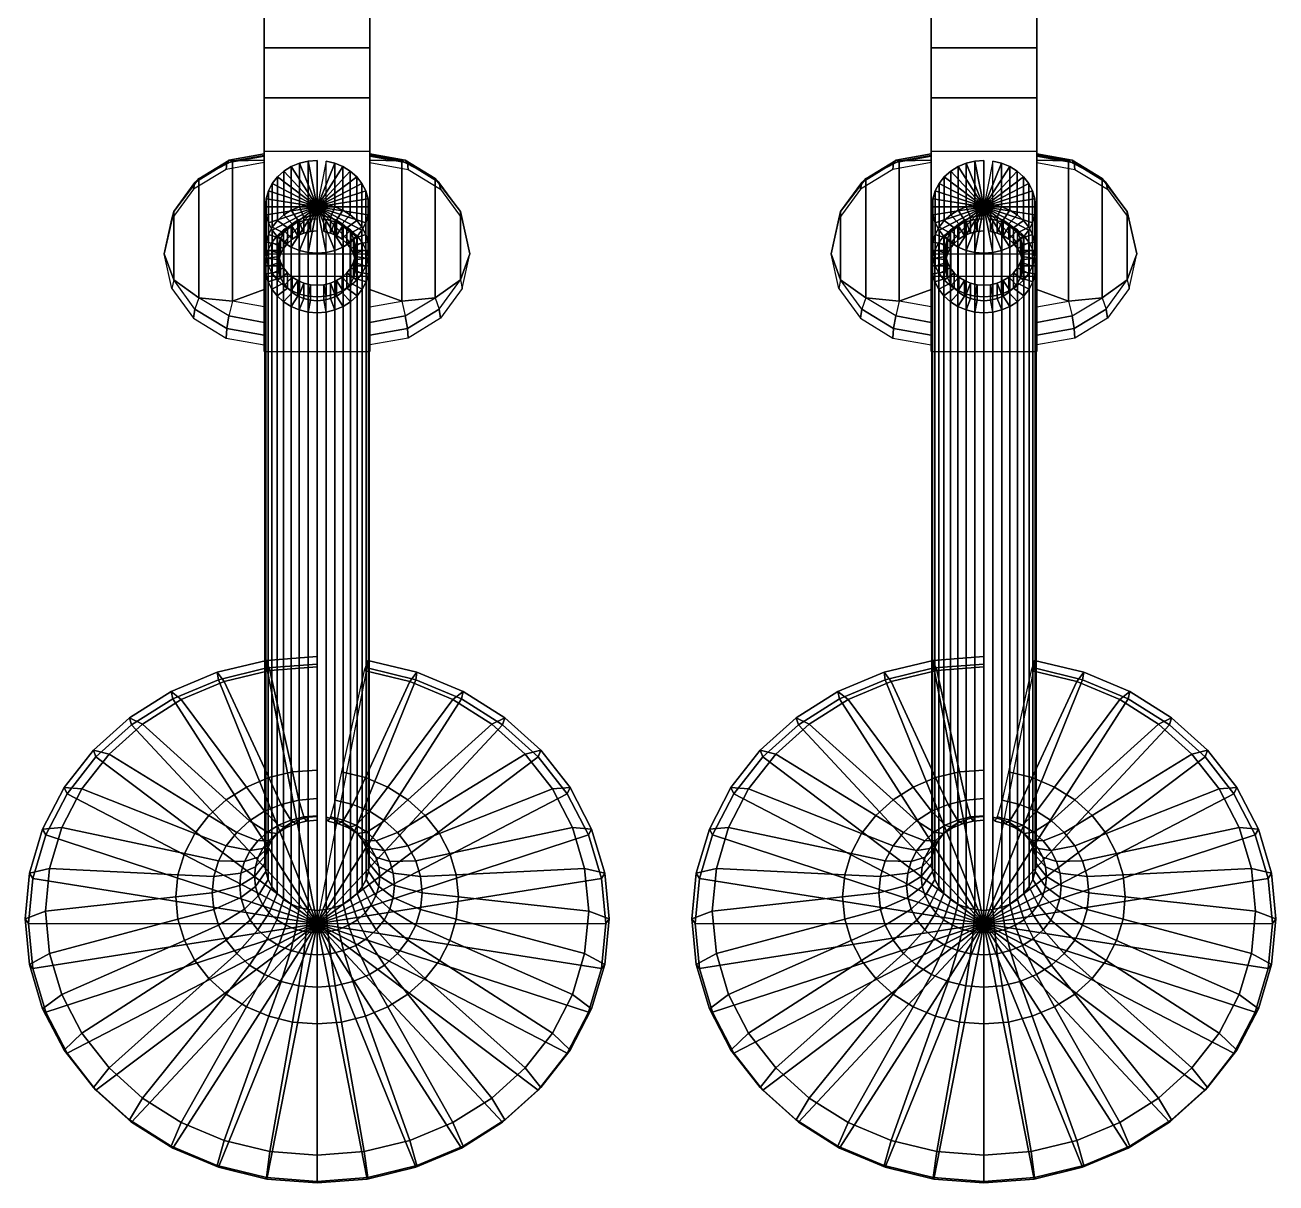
# Model space of a CAD drawing. Extents: x 12.7 to 36, y 9 to 27.5.
# Drawn here: x 15.095 to 18.847, y 20.632 to 24.105 of the extents above; entities that cross this region are included whole.
import ezdxf

# ---------------------------------------------------------------- set-up
doc = ezdxf.new("R2010")
doc.units = 0
doc.header["$MEASUREMENT"] = 0
doc.layers.get('0').update_dxf_attribs({"linetype": 'CONTINUOUS'})
doc.layers.add('ROCKFACE', color=1, linetype='CONTINUOUS')
doc.layers.add('VALVE', color=7, linetype='CONTINUOUS')

# ---------------------------------------------------------------- blocks, each defined once
blk = doc.blocks.new('1')
at = {"layer": 'ROCKFACE', "color": 1, "linetype": 'Continuous', "extrusion": (-4.056713455286733e-09, 0.7372001769240478, -0.6756744032025725)}
blk.add_line((-0.1591718437417313, 2.857088591321991, -2.284080333577568), (0.1574871267600599, 2.857088592544287, -2.284080334145176), dxfattribs=at)
at = {"layer": 'ROCKFACE', "color": 1}
for points in [[(-0.1591718436523379, 2.964084971657858, -2.003809438340201), (-0.254628737392494, 2.999375406477695, -2.037823468180143), (-0.3551562886514077, 2.989094999282123, -2.09924417466545), (-0.4310100777738555, 2.935965611156943, -2.184670121475304), (-0.4591718437417285, 2.857088589756568, -2.284080332666394), (-0.4310100771452667, 2.730405237682165, -2.276643743001808), (-0.3551562875572998, 2.631306689737187, -2.25932895176735), (-0.2546287361059711, 2.578660862452942, -2.226063251893005), (-0.1591718424680977, 2.576817696050618, -2.17708395246084)], [(0.1574871260780455, 2.964084972065288, -2.003809438160954), (0.2529440197658843, 2.999375407130767, -2.037823467892828), (0.3534715711207994, 2.989095000193883, -2.099244174264328), (0.4293253604766747, 2.9359656122639, -2.184670120988307), (0.4574871267600642, 2.857088590935994, -2.284080332147515), (0.4293253604811866, 2.730405238789121, -2.276643742514811), (0.3534715711286296, 2.631306690648948, -2.259328951366228), (0.2529440197751072, 2.578660863106013, -2.22606325160569), (0.1574871260865294, 2.57681769645805, -2.177083952281593)]]:
    blk.add_polyline3d(points, dxfattribs=at)
for points in [[(-0.2717709275678359, 3.081318745798855, -2.119634950289063), (-0.2739768742248998, 3.110083130379914, -2.170883301544861), (-0.159171844579113, 3.130927907628079, -2.161556749262632), (-0.1591718443749954, 3.101762996497142, -2.110487605093741)], [(0.1574871261382995, 3.150024132028935, -2.15500779278307), (0.1574871247817242, 2.925489867125018, -1.654111588092222), (-0.1591718444416017, 2.925489867125018, -1.65411158919757), (-0.1591718423012551, 3.150024132028935, -2.155007793888418)], [(0.1574871282051475, 2.550448248699347, -2.423776709290673), (-0.1591718424917516, 2.550448248699347, -2.423776710396021), (-0.1591718423012551, 3.150024132028935, -2.155007793888418), (0.1574871261382995, 3.150024132028935, -2.15500779278307)], [(-0.1591718446879113, 2.240092343465122, -1.949801256546285), (-0.1591718424917516, 2.550448248699347, -2.423776710396021), (-0.1591718423012551, 3.150024132028935, -2.155007793888418), (-0.1591718444416017, 2.925489867125018, -1.65411158919757)], [(0.157487127092331, 2.240092343465122, -1.949801255440936), (0.1574871282051475, 2.550448248699347, -2.423776709290673), (0.1574871261382995, 3.150024132028935, -2.15500779278307), (0.1574871247817242, 2.925489867125018, -1.654111588092222)], [(0.2700862098229848, 3.08131874649604, -2.119634949982342), (0.2722921564640544, 3.110083131082774, -2.170883301235642), (0.1574871267540559, 3.13092790803551, -2.161556749083385), (0.1574871265671831, 3.101762996904572, -2.110487604914495)], [(-0.3672278209327757, 3.023098446414473, -2.145684385893611), (-0.3713038786898224, 3.050722227899355, -2.197443075763575), (-0.2739768742248998, 3.110083130379914, -2.170883301544861), (-0.2717709275678359, 3.081318745798855, -2.119634950289063)], [(-0.3551562886514077, 2.989094999282123, -2.09924417466545), (-0.3672278209327757, 3.023098446414473, -2.145684385893611), (-0.2717709275678359, 3.081318745798855, -2.119634950289063), (-0.2652378612656321, 3.043937322115308, -2.07470614287666)], [(-0.2652378612656321, 3.043937322115308, -2.07470614287666), (-0.2717709275678359, 3.081318745798855, -2.119634950289063), (-0.1591718443749954, 3.101762996497142, -2.110487605093741), (-0.1591718441465417, 3.063195385174646, -2.066089532114211)], [(0.2635531435661207, 3.043937322795681, -2.074706142577335), (0.2700862098229848, 3.08131874649604, -2.119634949982342), (0.1574871265671831, 3.101762996904572, -2.110487604914495), (0.1574871263877142, 3.063195385582077, -2.066089531934965)], [(0.3534715711207994, 2.989095000193883, -2.099244174264328), (0.3655431033672372, 3.023098447357297, -2.145684385478823), (0.2700862098229848, 3.08131874649604, -2.119634949982342), (0.2635531435661207, 3.043937322795681, -2.074706142577335)], [(0.3655431033672372, 3.023098447357297, -2.145684385478823), (0.3696191611117925, 3.050722228852669, -2.197443075344172), (0.2722921564640544, 3.110083131082774, -2.170883301235642), (0.2700862098229848, 3.08131874649604, -2.119634949982342)], [(-0.4310100777738555, 2.935965611156943, -2.184670121475304), (-0.4363357038155584, 2.961882359481157, -2.237192587058916), (-0.3713038786898224, 3.050722227899355, -2.197443075763575), (-0.3672278209327757, 3.023098446414473, -2.145684385893611)], [(-0.254628737392494, 2.999375406477695, -2.037823468180143), (-0.2652378612656321, 3.043937322115308, -2.07470614287666), (-0.3551562886514077, 2.989094999282123, -2.09924417466545)], [(-0.254628737392494, 2.999375406477695, -2.037823468180143), (-0.2652378612656321, 3.043937322115308, -2.07470614287666), (-0.1591718441465417, 3.063195385174646, -2.066089532114211), (-0.1591718439025342, 3.016707205334761, -2.030068723369917)], [(0.2529440197658843, 2.999375407130767, -2.037823467892828), (0.2635531435661207, 3.043937322795681, -2.074706142577335), (0.1574871263877142, 3.063195385582077, -2.066089531934965), (0.1574871262225486, 3.016707205742192, -2.030068723190671)], [(0.2529440197658843, 2.999375407130767, -2.037823467892828), (0.2635531435661207, 3.043937322795681, -2.074706142577335), (0.3534715711207994, 2.989095000193883, -2.099244174264328)], [(0.4293253604766747, 2.9359656122639, -2.184670120988307), (0.4346509865111443, 2.961882360601818, -2.23719258656589), (0.3696191611117925, 3.050722228852669, -2.197443075344172), (0.3655431033672372, 3.023098447357297, -2.145684385478823)], [(-0.3551562886514077, 2.989094999282123, -2.09924417466545), (-0.3672278209327757, 3.023098446414473, -2.145684385893611), (-0.4310100777738555, 2.935965611156943, -2.184670121475304)], [(-0.1591718436523379, 2.964084971657858, -2.003809438340201), (-0.1591718439025342, 3.016707205334761, -2.030068723369917), (-0.254628737392494, 2.999375406477695, -2.037823468180143)], [(0.1574871260780455, 2.964084972065288, -2.003809438160954), (0.1574871262225486, 3.016707205742192, -2.030068723190671), (0.2529440197658843, 2.999375407130767, -2.037823467892828)], [(0.3534715711207994, 2.989095000193883, -2.099244174264328), (0.3655431033672372, 3.023098447357297, -2.145684385478823), (0.4293253604766747, 2.9359656122639, -2.184670120988307)], [(-0.3551562875572998, 2.631306689737187, -2.25932895176735), (-0.3551562886514077, 2.989094999282123, -2.09924417466545), (-0.4310100777738555, 2.935965611156943, -2.184670121475304), (-0.4310100771452667, 2.730405237682165, -2.276643743001808)], [(-0.2546287361059711, 2.578660862452942, -2.226063251893005), (-0.254628737392494, 2.999375406477695, -2.037823468180143), (-0.3551562886514077, 2.989094999282123, -2.09924417466545), (-0.3551562875572998, 2.631306689737187, -2.25932895176735)], [(-0.1591718424680977, 2.576817696050618, -2.17708395246084), (-0.1591718436523379, 2.964084971657858, -2.003809438340201), (-0.254628737392494, 2.999375406477695, -2.037823468180143), (-0.2546287361059711, 2.578660862452942, -2.226063251893005)], [(0.1574871260865294, 2.57681769645805, -2.177083952281593), (0.1574871260780455, 2.964084972065288, -2.003809438160954), (0.2529440197658843, 2.999375407130767, -2.037823467892828), (0.2529440197751072, 2.578660863106013, -2.22606325160569)], [(0.2529440197751072, 2.578660863106013, -2.22606325160569), (0.2529440197658843, 2.999375407130767, -2.037823467892828), (0.3534715711207994, 2.989095000193883, -2.099244174264328), (0.3534715711286296, 2.631306690648948, -2.259328951366228)], [(0.3534715711286296, 2.631306690648948, -2.259328951366228), (0.3534715711207994, 2.989095000193883, -2.099244174264328), (0.4293253604766747, 2.9359656122639, -2.184670120988307), (0.4293253604811866, 2.730405238789121, -2.276643742514811)], [(-0.4310100777738555, 2.935965611156943, -2.184670121475304), (-0.4363357038155584, 2.961882359481157, -2.237192587058916), (-0.4591718437417285, 2.857088589756568, -2.284080332666394)], [(-0.4310100771452667, 2.730405237682165, -2.276643743001808), (-0.4310100777738555, 2.935965611156943, -2.184670121475304), (-0.4591718437417285, 2.857088589756568, -2.284080332666394)], [(0.4293253604766747, 2.9359656122639, -2.184670120988307), (0.4346509865111443, 2.961882360601818, -2.23719258656589), (0.4574871267600642, 2.857088590935994, -2.284080332147515)], [(0.4293253604811866, 2.730405238789121, -2.276643742514811), (0.4293253604766747, 2.9359656122639, -2.184670120988307), (0.4574871267600642, 2.857088590935994, -2.284080332147515)], [(0.1574871247817242, 2.925489867125018, -1.654111588092222), (-0.1591718444416017, 2.925489867125018, -1.65411158919757), (-0.1591718446879113, 2.240092343465122, -1.949801256546285), (0.157487127092331, 2.240092343465122, -1.949801255440936)], [(-0.4591718437417285, 2.857088589756568, -2.284080332666394), (-0.436335703174656, 2.752294820208276, -2.330968078355738), (-0.4310100771452667, 2.730405237682165, -2.276643743001808)], [(0.4574871267600642, 2.857088590935994, -2.284080332147515), (0.4346509865157415, 2.752294821328936, -2.330968077862711), (0.4293253604811866, 2.730405238789121, -2.276643742514811)], [(-0.3672278197712799, 2.643272402917027, -2.315629478812161), (-0.371303877505575, 2.663454952292115, -2.370717589884218), (-0.436335703174656, 2.752294820208276, -2.330968078355738), (-0.4310100771452667, 2.730405237682165, -2.276643743001808)], [(0.3655431033755505, 2.643272403859852, -2.315629478397372), (0.3696191611202693, 2.663454953245429, -2.370717589464815), (0.4346509865157415, 2.752294821328936, -2.330968077862711), (0.4293253604811866, 2.730405238789121, -2.276643742514811)], [(-0.4310100771452667, 2.730405237682165, -2.276643743001808), (-0.3672278197712799, 2.643272402917027, -2.315629478812161), (-0.3551562875572998, 2.631306689737187, -2.25932895176735)], [(0.4293253604811866, 2.730405238789121, -2.276643742514811), (0.3655431033755505, 2.643272403859852, -2.315629478397372), (0.3534715711286296, 2.631306690648948, -2.259328951366228)], [(-0.271770926050273, 2.585052104269568, -2.341678914758914), (-0.2739768726776006, 2.604094050562921, -2.39727736445184), (-0.371303877505575, 2.663454952292115, -2.370717589884218), (-0.3672278197712799, 2.643272402917027, -2.315629478812161)], [(-0.2652378598361267, 2.57646436759817, -2.28386698387849), (-0.271770926050273, 2.585052104269568, -2.341678914758914), (-0.3672278197712799, 2.643272402917027, -2.315629478812161), (-0.3551562875572998, 2.631306689737187, -2.25932895176735)], [(-0.3551562875572998, 2.631306689737187, -2.25932895176735), (-0.2652378598361267, 2.57646436759817, -2.28386698387849), (-0.2546287361059711, 2.578660862452942, -2.226063251893005)], [(0.3534715711286296, 2.631306690648948, -2.259328951366228), (0.2635531435763525, 2.576464368278542, -2.283866983579165), (0.2529440197751072, 2.578660863106013, -2.22606325160569)], [(0.2635531435763525, 2.576464368278542, -2.283866983579165), (0.2700862098338561, 2.585052104966753, -2.341678914452193), (0.3655431033755505, 2.643272403859852, -2.315629478397372), (0.3534715711286296, 2.631306690648948, -2.259328951366228)], [(0.2700862098338561, 2.585052104966753, -2.341678914452193), (0.2722921564751246, 2.604094051265783, -2.397277364142622), (0.3696191611202693, 2.663454953245429, -2.370717589464815), (0.3655431033755505, 2.643272403859852, -2.315629478397372)], [(-0.1591718427324054, 2.564607854440542, -2.350826260357906), (-0.1591718429043354, 2.583249274201043, -2.406603917145649), (-0.2739768726776006, 2.604094050562921, -2.39727736445184), (-0.271770926050273, 2.585052104269568, -2.341678914758914)], [(0.1574871265789497, 2.564607854847974, -2.35082626017866), (0.1574871267660569, 2.583249274608475, -2.406603916966403), (0.2722921564751246, 2.604094051265783, -2.397277364142622), (0.2700862098338561, 2.585052104966753, -2.341678914452193)], [(-0.1591718425992568, 2.557206305357656, -2.292483595021187), (-0.1591718427324054, 2.564607854440542, -2.350826260357906), (-0.271770926050273, 2.585052104269568, -2.341678914758914), (-0.2652378598361267, 2.57646436759817, -2.28386698387849)], [(-0.1591718425100126, 2.561329064332796, -2.233817997045445), (-0.1591718425992568, 2.557206305357656, -2.292483595021187), (-0.2652378598361267, 2.57646436759817, -2.28386698387849), (-0.2546287361059711, 2.578660862452942, -2.226063251893005)], [(-0.2546287361059711, 2.578660862452942, -2.226063251893005), (-0.1591718425100126, 2.561329064332796, -2.233817997045445), (-0.1591718424680977, 2.576817696050618, -2.17708395246084)], [(0.1574871263987916, 2.557206305765087, -2.292483594841941), (0.1574871265789497, 2.564607854847974, -2.35082626017866), (0.2700862098338561, 2.585052104966753, -2.341678914452193), (0.2635531435763525, 2.576464368278542, -2.283866983579165)], [(0.1574871262325246, 2.561329064740228, -2.233817996866199), (0.1574871263987916, 2.557206305765087, -2.292483594841941), (0.2635531435763525, 2.576464368278542, -2.283866983579165), (0.2529440197751072, 2.578660863106013, -2.22606325160569)], [(0.2529440197751072, 2.578660863106013, -2.22606325160569), (0.1574871262325246, 2.561329064740228, -2.233817996866199), (0.1574871260865294, 2.57681769645805, -2.177083952281593)], [(0.1574871283360793, 2.389489214574105, -2.380805622691201), (0.1574871282051475, 2.550448248699347, -2.423776709290673), (-0.1591718424917516, 2.550448248699347, -2.423776710396021), (-0.1591718429226745, 2.389489214574105, -2.38080562379655)], [(-0.1591718446879113, 2.240092343465122, -1.949801256546285), (-0.1591718429226745, 2.389489214574105, -2.38080562379655), (-0.1591718424917516, 2.550448248699347, -2.423776710396021), (-0.1591718446879113, 2.240092343465122, -1.949801256546285)], [(0.157487127092331, 2.240092343465122, -1.949801255440936), (0.1574871283360793, 2.389489214574105, -2.380805622691201), (0.1574871282051475, 2.550448248699347, -2.423776709290673), (0.157487127092331, 2.240092343465122, -1.949801255440936)], [(-0.1591718452790118, 1.597649647566806, -2.10168388096201), (-0.1591718429265612, 1.866302578412856, -2.641285825289243), (-0.1591718429226745, 2.389489214574105, -2.38080562379655), (-0.1591718446879113, 2.240092343465122, -1.949801256546285)], [(-0.1591718429265612, 1.866302578412856, -2.641285825289243), (0.1574871301584579, 1.866302578412856, -2.641285824183895), (0.1574871283360793, 2.389489214574105, -2.380805622691201), (-0.1591718429226745, 2.389489214574105, -2.38080562379655)], [(0.1574871287437745, 1.597649647566806, -2.101683879856662), (0.1574871301584579, 1.866302578412856, -2.641285824183895), (0.1574871283360793, 2.389489214574105, -2.380805622691201), (0.157487127092331, 2.240092343465122, -1.949801255440936)], [(-0.1591718446879113, 2.240092343465122, -1.949801256546285), (-0.1591718452790118, 1.597649647566806, -2.10168388096201), (0.1574871287437745, 1.597649647566806, -2.101683879856662), (0.157487127092331, 2.240092343465122, -1.949801255440936)]]:
    blk.add_3dface(points, dxfattribs=at)
at = {"layer": 'VALVE'}
mesh = blk.add_polymesh((9, 7), dxfattribs=at)
for k, corner in enumerate([(-0.08011107850311561, 4.9473527567757, -12.13063739700355), (-0.1084835856975772, 5.040294860400159, -12.14337315098497), (-0.1457733979008893, 5.144409888338586, -12.12312786503594), (-0.279494466732892, 5.516820287652727, -12.04858973511245), (-0.3004669795972248, 5.592070370670911, -12.07143070356748), (-0.2969900125812188, 5.597344280002623, -12.10403560209667), (-0.000842346422565754, 4.866952771860909, -12.4626072925944), (-0.04108813649835241, 4.956750696414019, -12.12605371563274), (-0.05549323600254041, 5.053056586765813, -12.13714884122637), (-0.07442576992084327, 5.16159261897463, -12.11474728744691), (-0.1423177361613099, 5.549856716160257, -12.03247679251698), (-0.1529657600657686, 5.627593257632284, -12.05410503416882), (-0.1512004576532533, 5.632454944824957, -12.08691098686649), (-0.0008423464225728594, 4.866952771860909, -12.4626072925944), (-0.0008423465208906578, 4.959915395597122, -12.12451018875198), (-0.0008423466770111077, 5.057354020730976, -12.13505284269388), (-0.0008423468482092744, 5.167378799318406, -12.11192517881008), (-0.0008423474603418413, 5.560981533123744, -12.02705085689615), (-0.0008423475880832143, 5.639555374401951, -12.04827072015772), (-0.0008423476003613928, 5.644278248289062, -12.08114437662631), (-0.0008423464225799648, 4.866952771860909, -12.4626072925944), (0.03940344346618474, 4.956750696541732, -12.12605371564445), (0.05380854266154955, 5.053056586939228, -12.13714884124227), (0.07274107624197512, 5.161592619208122, -12.11474728746832), (0.1406330412743699, 5.549856716609177, -12.03247679255814), (0.1512810649258682, 5.627593258114992, -12.05410503421309), (0.1495157624883774, 5.632454945302065, -12.08691098691023), (-0.000842346422565754, 4.866952771860909, -12.4626072925944), (0.07842638549943359, 4.947352757027232, -12.13063739702661), (0.1067988923952683, 5.040294860741717, -12.14337315101629), (0.1440887042741039, 5.144409888798471, -12.12312786507811), (0.2778097719460888, 5.516820288536927, -12.04858973519352), (0.2987822845650001, 5.592070371621659, -12.07143070365466), (0.2953053175227751, 5.597344280942337, -12.10403560218283), (-0.0008423464225728594, 4.866952771860909, -12.4626072925944), (0.1150407872317487, 4.932007128690195, -12.13812196005911), (0.1565186175618933, 5.019456600731225, -12.1535366495131), (0.211032675674069, 5.116352696658076, -12.13681227202956), (0.4065197990081444, 5.462876044056728, -12.07490010119385), (0.437179561409792, 5.534066059852613, -12.09972129678366), (0.4320965756461916, 5.540013074979598, -12.13199789967453), (-0.0008423464225799648, 4.866952771860909, -12.4626072925944), (0.1481341385942798, 4.911180080682371, -12.14827999008158), (0.2014570094716319, 4.991174966893489, -12.16733052397386), (0.2715389317461714, 5.078273546372493, -12.15538471454208), (0.5228523334186548, 5.389663051740008, -12.11060846340191), (0.5622677642357345, 5.455342754469356, -12.13811721824361), (0.5557332037002709, 5.46220330709604, -12.16994825912563), (-0.0008423464225799648, 4.866952771860909, -12.4626072925944), (0.176700914851935, 4.885504432318484, -12.16080284049199), (0.2402486378262623, 4.956309282361481, -12.18433565450312), (0.3237690205173251, 5.03132945365418, -12.17828087834806), (0.6232726699867044, 5.299405851310738, -12.15462984130129), (0.6702461512976399, 5.358292423270036, -12.18545182739021), (0.6624585653047532, 5.366279187715158, -12.21673357806804), (-0.000842346422565754, 4.866952771860909, -12.4626072925944), (0.1998731289635671, 4.855760325181564, -12.1753100108175), (0.2717148386276804, 4.915918923316809, -12.20403534881474), (0.3661359571698526, 4.976946791005517, -12.20480507509625), (0.7047295876007595, 5.194846862131634, -12.20562666760043), (0.7578338539443124, 5.24586389145832, -12.24028688607702), (0.7490298643528845, 5.2551553226644, -12.27093230826019), (-0.0008423464225799648, 4.866952771860909, -12.4626072925944)]):
    mesh.set_mesh_vertex(divmod(k, 7), corner)
mesh = blk.add_polymesh((9, 7), dxfattribs=at)
for k, corner in enumerate([(-0.2290875631929197, 4.715432577311525, -12.24375242583625), (-0.3107829412686129, 4.725363930547623, -12.29697522775501), (-0.4181546757175667, 4.720378438237873, -12.32994182066037), (-0.8031891461166154, 4.701554950441974, -12.44622120615544), (-0.8635770898132265, 4.715444787168174, -12.4989895662007), (-0.853565562292701, 4.730891419047907, -12.52663289645676), (-0.0008423464225799648, 4.866952771860916, -12.46260729259439), (-0.2326086136258354, 4.751605253761397, -12.22610983279091), (-0.3155642746112193, 4.77448382453845, -12.27301785481052), (-0.4245923911608642, 4.786514780855839, -12.297684971214), (-0.8155666389900702, 4.828712187608033, -12.3842024779809), (-0.8768861640707186, 4.8521724047174, -12.43230305164813), (-0.8667201925979029, 4.866032393286517, -12.46072023954993), (-0.0008423464225728594, 4.866952771860909, -12.4626072925944), (-0.2290875633025635, 4.787777930222447, -12.2084672397466), (-0.3107829414175072, 4.823603718544447, -12.24906048186741), (-0.4181546759180392, 4.852651123494233, -12.2654281217695), (-0.8031891465020564, 4.955869424813372, -12.32218374980996), (-0.8635770902276789, 4.988900022308862, -12.36561653709945), (-0.8535655627023431, 5.001173367566871, -12.39480758264693), (-0.0008423464225799648, 4.866952771860916, -12.46260729259439), (-0.2186313975554484, 4.822851518224645, -12.19136070796538), (-0.2965842200770865, 4.871231129442108, -12.22583104157956), (-0.3990371367091257, 4.916777946848597, -12.2341513803745), (-0.7664327524985097, 5.079163053750165, -12.26204942931511), (-0.824054257758128, 5.121473240469548, -12.30095625855419), (-0.8145013693788385, 5.132208151770087, -12.33089764847434), (-0.0008423464225799648, 4.866952771860909, -12.4626072925944), (-0.2015578216896259, 4.855760324544661, -12.1753100107591), (-0.2733995315529754, 4.915918922451944, -12.20403534873544), (-0.3678206502890404, 4.976946789841037, -12.20480507498948), (-0.7064142814115897, 5.194846859892756, -12.20562666739514), (-0.7595185479271223, 5.245863889050931, -12.24028688585628), (-0.7507145583740922, 5.255155320284956, -12.27093230804201), (-0.0008423464225799648, 4.866952771860909, -12.4626072925944), (-0.1783856076681403, 4.885504431755109, -12.16080284044033), (-0.2419333308739837, 4.956309281596461, -12.18433565443297), (-0.3254537138013305, 5.031329452624135, -12.17828087825361), (-0.6249573641144721, 5.299405849330341, -12.1546298411197), (-0.6719308456212332, 5.358292421140582, -12.18545182719496), (-0.6641432596627865, 5.366279185610416, -12.21673357787505), (-0.0008423464225799648, 4.866952771860909, -12.46260729259439), (-0.1498188314883251, 4.911180080209647, -12.14827999003823), (-0.2031417026250537, 4.991174966251563, -12.16733052391501), (-0.2732236251724984, 5.078273545508189, -12.15538471446284), (-0.5245370278200241, 5.389663050078255, -12.11060846324953), (-0.5639524588535139, 5.455342752682533, -12.13811721807977), (-0.5574178983490796, 5.462203305329957, -12.1699482589637), (-0.0008423464225728594, 4.866952771860909, -12.4626072925944), (-0.1167254801889257, 4.932007128322475, -12.1381219600254), (-0.1582033108010421, 5.019456600231898, -12.15353664946732), (-0.2127173692158237, 5.116352695985768, -12.13681227196792), (-0.4082044936314304, 5.462876042764115, -12.07490010107533), (-0.4388642562662071, 5.534066058462713, -12.09972129665622), (-0.433781270530865, 5.540013073605827, -12.13199789954857), (-0.0008423464225728594, 4.866952771860909, -12.4626072925944), (-0.08011107850311561, 4.9473527567757, -12.13063739700355), (-0.1084835856975772, 5.040294860400159, -12.14337315098497), (-0.1457733979008893, 5.144409888338586, -12.12312786503594), (-0.279494466732892, 5.516820287652727, -12.04858973511245), (-0.3004669795972248, 5.592070370670911, -12.07143070356748), (-0.2969900125812188, 5.597344280002623, -12.10403560209667), (-0.000842346422565754, 4.866952771860909, -12.4626072925944)]):
    mesh.set_mesh_vertex(divmod(k, 7), corner)
mesh = blk.add_polymesh((9, 7), dxfattribs=at)
for k, corner in enumerate([(0.1998731289635671, 4.855760325181564, -12.1753100108175), (0.2717148386276804, 4.915918923316809, -12.20403534881474), (0.3661359571698526, 4.976946791005517, -12.20480507509625), (0.7047295876007595, 5.194846862131634, -12.20562666760043), (0.7578338539443124, 5.24586389145832, -12.24028688607702), (0.7490298643528845, 5.2551553226644, -12.27093230826019), (-0.0008423464225799648, 4.866952771860909, -12.4626072925944), (0.2169467049291498, 4.822851518915726, -12.19136070802875), (0.2948995272872423, 4.871231130380536, -12.2258310416656), (0.3973524437723412, 4.916777948112127, -12.23415138049035), (0.7647480590383395, 5.079163056179489, -12.26204942953786), (0.8223695641523747, 5.121473243081709, -12.3009562587937), (0.8128166757303177, 5.132208154351936, -12.33089764871108), (-0.0008423464225799648, 4.866952771860909, -12.4626072925944), (0.2274028707825906, 4.787777930946703, -12.20846723981301), (0.3090982487720382, 4.823603719527938, -12.24906048195759), (0.4164699831756451, 4.852651124818429, -12.26542812189092), (0.8015044534156104, 4.955869427359325, -12.32218375004341), (0.8618923970238015, 4.988900025046433, -12.36561653735046), (0.8518808694510156, 5.001173370272674, -12.39480758289503), (-0.0008423464225799648, 4.866952771860909, -12.4626072925944), (0.2309239212154992, 4.75160525449683, -12.22610983285834), (0.3138795821146445, 4.774483825537111, -12.27301785490209), (0.4229076986189284, 4.786514782200456, -12.29768497133729), (0.8138819462890652, 4.828712190193265, -12.38420247821795), (0.8752014712812795, 4.852172407497207, -12.43230305190302), (0.8650354997562104, 4.866032396034065, -12.46072023980186), (-0.0008423464225799648, 4.866952771860909, -12.4626072925944), (0.2274028708922344, 4.715432578035781, -12.24375242590266), (0.3090982489209324, 4.725363931531113, -12.29697522784519), (0.4164699833761105, 4.720378439562054, -12.32994182078179), (0.8015044538010514, 4.701554952987927, -12.44622120638888), (0.8618923974382469, 4.715444789905746, -12.49898956645171), (0.8518808698606577, 4.730891421753711, -12.52663289670486), (-0.0008423464225799648, 4.866952771860909, -12.4626072925944), (0.2169467051451122, 4.680358990033575, -12.26085895768388), (0.2948995275805046, 4.677736520633445, -12.32020466813305), (0.3973524441672041, 4.656251616207697, -12.3612185621768), (0.7647480597975118, 4.57826132405113, -12.50635552688374), (0.8223695649686888, 4.582871571745056, -12.56364984499697), (0.8128166765371603, 4.599856637550495, -12.59054283087745), (-0.0008423464225799648, 4.866952771860909, -12.4626072925944), (0.1998731292792897, 4.647450183713559, -12.27690965489015), (0.2717148390564006, 4.633048727623613, -12.34200036097717), (0.3661359577471046, 4.596082773215254, -12.39056486756182), (0.7047295887105989, 4.462577517908535, -12.5627782888037), (0.7578338551376831, 4.45848092316367, -12.62431921769488), (0.7490298655324068, 4.476909469035625, -12.65050817130978), (-0.0008423464225799648, 4.866952771860909, -12.4626072925944), (0.1767009152578041, 4.617706076503111, -12.29141682520892), (0.240248638377409, 4.592658368479093, -12.36170005527963), (0.3237690212594018, 4.541700110432153, -12.41708906429768), (0.6232726714134671, 4.358018528470954, -12.61377511507914), (0.6702461528318011, 4.346052391074018, -12.6791542763562), (0.6624585668211083, 4.365785603710158, -12.70470690147674), (-0.0008423464225799648, 4.866952771860909, -12.4626072925944), (0.148134139077996, 4.592030428048581, -12.30393967561102), (0.201457010128486, 4.55779268382399, -12.3787051857976), (0.2715389326305768, 4.494756017548106, -12.43998522808846), (0.5228523351190333, 4.267761327723044, -12.65779649294931), (0.5622677660640889, 4.249002059532074, -12.72648888547139), (0.5557332055074014, 4.269861483990624, -12.75149222038809), (-0.0008423464225799648, 4.866952771860909, -12.4626072925944)]):
    mesh.set_mesh_vertex(divmod(k, 7), corner)
mesh = blk.add_polymesh((9, 9), dxfattribs=at)
for k, corner in enumerate([(-0.0008423423695376187, 2.716608218254102, -8.053747574085024), (-0.05388450346151075, 2.847591397469136, -7.989862809262121), (-0.05388450370768538, 2.978199188601915, -8.257648466348058), (-0.04066319713489719, 2.945550278138446, -8.273572403903877), (-0.04066319722215184, 2.991846723770308, -8.368494184654821), (-0.05436268030418745, 3.02567645111826, -8.351994324225425), (-0.05436268368254815, 4.818059850226284, -12.02692490927853), (-0.06508161682562985, 4.883907390077411, -12.0947517968684), (-0.08011107850311561, 4.9473527567757, -12.13063739700355), (-0.0008423423695305132, 2.716608218254102, -8.053747574085024), (-0.02777255343914931, 2.853879968180156, -7.986795668428449), (-0.02777255368532394, 2.984487759312936, -8.254581325514385), (-0.02105992038962512, 2.950271357639391, -8.271269779606278), (-0.02105992047689398, 2.996567803271251, -8.366191560357223), (-0.02801533034988779, 3.032021713463422, -8.34889953303462), (-0.02801533372824139, 4.824405112571448, -12.02383011808773), (-0.0334574787687032, 4.891523467320809, -12.09103718784529), (-0.04108813649835241, 4.956750696414019, -12.12605371563274), (-0.0008423423695234078, 2.716608218254105, -8.053747574085026), (-0.0008423425807890794, 2.855997606232529, -7.985762827368854), (-0.0008423428269637157, 2.986605397365309, -8.25354848445479), (-0.0008423427742982881, 2.951861152532205, -8.27049438484994), (-0.0008423428615671469, 2.998157598164067, -8.365416165600884), (-0.0008423429161297236, 3.034158442079807, -8.347857380885085), (-0.0008423462944833204, 4.826541841187833, -12.02278796593819), (-0.0008423464113960222, 4.894088135147818, -12.08978631580274), (-0.0008423465208906578, 4.959915395597122, -12.12451018875198), (-0.0008423423695020915, 2.716608218254102, -8.053747574085024), (0.02608786828400866, 2.853879968265611, -7.986795668436285), (0.02608786803783403, 2.984487759398389, -8.25458132552222), (0.01937523484586023, 2.950271357703546, -8.27126977961216), (0.01937523475859848, 2.996567803335406, -8.366191560363104), (0.0263306445241227, 3.032021713549645, -8.348899533042527), (0.02633064114576911, 4.824405112657672, -12.02383011809563), (0.03177278595371291, 4.891523467424307, -12.09103718785478), (0.03940344346618474, 4.956750696541732, -12.12605371564445), (-0.0008423423695020915, 2.716608218254098, -8.053747574085026), (0.05219981832542686, 2.847591397637444, -7.989862809277556), (0.05219981807925222, 2.978199188770223, -8.257648466363493), (0.03897851160542842, 2.945550278264799, -8.273572403915464), (0.03897851151817378, 2.991846723896661, -8.36849418466641), (0.05267799449765675, 3.025676451288083, -8.351994324240998), (0.05267799111930316, 4.818059850396111, -12.0269249092941), (0.06339692403370378, 4.883907390281252, -12.0947517968871), (0.07842638549943359, 4.947352757027232, -12.13063739702661), (-0.0008423423694949861, 2.716608218254095, -8.053747574085028), (0.0767001091547641, 2.837322969384404, -7.994871056370252), (0.07670010890858237, 2.967930760517183, -8.262656713456188), (0.05737185185981986, 2.937841361825742, -8.277332293685578), (0.0573718517725581, 2.984137807457603, -8.372254074436523), (0.07739915610795123, 3.015315452878088, -8.357047720815974), (0.07739915272959763, 4.807698851986117, -12.03197830586908), (0.09306918439565237, 4.87147131436874, -12.10081727638392), (0.1150407872317487, 4.932007128690195, -12.13812196005911), (-0.0008423423694878807, 2.716608218254088, -8.05374757408503), (0.09884431183289877, 2.823386684502875, -8.001668236660757), (0.09884431158672413, 2.953994475635655, -8.269453893746693), (0.0739963832728705, 2.927378839911466, -8.282435206574434), (0.07399638318560875, 2.973675285543328, -8.377356987325378), (0.09974298936898407, 3.001253532013424, -8.363906177869662), (0.09974298599063047, 4.793636931121455, -12.03883676292277), (0.1198879904233294, 4.854593103560411, -12.10904932982001), (0.1481341385942798, 4.911180080682371, -12.14827999008158), (-0.0008423423694736698, 2.716608218254082, -8.053747574085033), (0.1179595859670002, 2.806205989956892, -8.010047821265484), (0.1179595857208184, 2.936813781089672, -8.27783347835142), (0.08834697787003876, 2.914480610956053, -8.288726093156098), (0.0883469777827699, 2.960777056587913, -8.383647873907043), (0.1190305882136613, 2.983917953043893, -8.372361304655037), (0.1190305848353077, 4.776301352151918, -12.04729188970814), (0.1430384662665674, 4.833785593750889, -12.11919783041735), (0.176700914851935, 4.885504432318484, -12.16080284049199), (-0.0008423423694736698, 2.716608218254075, -8.053747574085037), (0.1334651236252498, 2.786302912456375, -8.019755200746491), (0.1334651233790751, 2.916910703589155, -8.287540857832427), (0.0999876000961919, 2.899538581119488, -8.296013808025133), (0.09998760000893725, 2.945835026751348, -8.390935588776077), (0.1346759087110456, 2.963835448764257, -8.382156196423225), (0.134675905332692, 4.756218847872283, -12.05708678147633), (0.1618171964315351, 4.809681010596634, -12.13095442112066), (0.1998731289635671, 4.855760325181564, -12.1753100108175)]):
    mesh.set_mesh_vertex(divmod(k, 9), corner)
mesh = blk.add_polymesh((9, 9), dxfattribs=at)
for k, corner in enumerate([(-0.0008423423695802512, 2.716608218254043, -8.053747574085053), (-0.1535711575905765, 2.692403504803169, -8.065553001439246), (-0.1535711578367511, 2.823011295935942, -8.333338658525186), (-0.1155019229683987, 2.829044570796027, -8.33039603380818), (-0.1155019230556533, 2.875341016427884, -8.425317814559127), (-0.1549480123021212, 2.869089535424861, -8.428366865521333), (-0.1549480156804748, 4.661472934532881, -12.10329745057444), (-0.1858119533156426, 4.695959598425375, -12.18642005928904), (-0.2290875631929197, 4.715432577311525, -12.24375242583625), (-0.0008423423695802512, 2.71660821825405, -8.05374757408505), (-0.1559272457840066, 2.716608218007998, -8.053747574062488), (-0.1559272460301813, 2.847216009140775, -8.321533231148427), (-0.1172707318414368, 2.847216009202109, -8.32153323115405), (-0.1172707319286985, 2.893512454833965, -8.416455011904995), (-0.1573253406940012, 2.893512454770418, -8.41645501189917), (-0.1573253440723548, 4.685895853878435, -12.09138559695227), (-0.1886654077010732, 4.72527388523131, -12.17212252636393), (-0.2326086136258354, 4.751605253761397, -12.22610983279091), (-0.0008423423695802512, 2.716608218254061, -8.053747574085042), (-0.1535711576639471, 2.740812931220313, -8.041942146686413), (-0.1535711579101147, 2.871420722353085, -8.30972780377235), (-0.1155019230234657, 2.865387447613807, -8.312670428500432), (-0.1155019231107346, 2.911683893245662, -8.407592209251378), (-0.1549480123761455, 2.91793537412352, -8.404543158277695), (-0.1549480157545062, 4.710318773231542, -12.0794737433308), (-0.1858119534045031, 4.754588172046304, -12.15782499343964), (-0.2290875633025635, 4.787777930222447, -12.2084672397466), (-0.0008423423695731458, 2.716608218254065, -8.053747574085039), (-0.1465744817756658, 2.764282196477314, -8.030495421248014), (-0.1465744820218404, 2.894889987610085, -8.298281078333952), (-0.1102492408753619, 2.883006756070163, -8.304076917621169), (-0.1102492409626237, 2.92930320170202, -8.398998698372115), (-0.1478882612665089, 2.941616215438211, -8.392993240301518), (-0.1478882646448625, 4.733999614546235, -12.06792382535462), (-0.1773382911908001, 4.783011759099217, -12.1439618838192), (-0.2186313975554484, 4.822851518224645, -12.19136070796538), (-0.0008423423695731458, 2.716608218254072, -8.053747574085035), (-0.1351498085755551, 2.786302912030202, -8.019755200707412), (-0.1351498088217298, 2.916910703162975, -8.28754085779335), (-0.1016722854861953, 2.899538580799543, -8.296013807995793), (-0.10167228557345, 2.945835026431402, -8.39093558874674), (-0.1363605943301351, 2.963835448334235, -8.382156196383795), (-0.1363605977084887, 4.756218847442256, -12.0570867814369), (-0.1635018889984678, 4.809681010080489, -12.13095442107333), (-0.2015578216896259, 4.855760324544661, -12.1753100107591), (-0.0008423423695731458, 2.716608218254079, -8.05374757408503), (-0.1196442709776306, 2.806205989579915, -8.010047821230915), (-0.1196442712238124, 2.936813780712692, -8.277833478316852), (-0.09003166330531798, 2.914480610673044, -8.288726093130144), (-0.09003166339257973, 2.960777056304902, -8.383647873881088), (-0.1207152738936159, 2.983917952663516, -8.372361304620158), (-0.1207152772719766, 4.776301351771544, -12.04729188967326), (-0.144723158906551, 4.833785593294337, -12.11919783037548), (-0.1783856076681403, 4.885504431755109, -12.16080284044033), (-0.0008423423695589349, 2.716608218254091, -8.05374757408503), (-0.1005289968956191, 2.823386684186561, -8.001668236631753), (-0.1005289971418009, 2.953994475319337, -8.269453893717689), (-0.07568106874725089, 2.927378839673997, -8.282435206552657), (-0.07568106883451975, 2.973675285305855, -8.377356987303601), (-0.1014276751014975, 3.001253531694255, -8.363906177840397), (-0.1014276784798511, 4.793636930802279, -12.0388367628935), (-0.121572683126395, 4.854593103177322, -12.10904932978488), (-0.1498188314883251, 4.911180080209647, -12.14827999003823), (-0.0008423423695518295, 2.716608218254095, -8.053747574085026), (-0.07838479425972622, 2.83732296913835, -7.994871056347691), (-0.07838479450590086, 2.967930760271127, -8.262656713433627), (-0.05905653736591887, 2.937841361641022, -8.277332293668639), (-0.05905653745318062, 2.984137807272882, -8.372254074419585), (-0.07908384188308304, 3.015315452629817, -8.357047720793208), (-0.07908384526144374, 4.80769885173784, -12.03197830584631), (-0.09475387714987704, 4.871471314070753, -12.10081727635659), (-0.1167254801889257, 4.932007128322475, -12.1381219600254), (-0.0008423423695376187, 2.716608218254102, -8.053747574085024), (-0.05388450346151075, 2.847591397469136, -7.989862809262121), (-0.05388450370768538, 2.978199188601915, -8.257648466348058), (-0.04066319713489719, 2.945550278138446, -8.273572403903877), (-0.04066319722215184, 2.991846723770308, -8.368494184654821), (-0.05436268030418745, 3.02567645111826, -8.351994324225425), (-0.05436268368254815, 4.818059850226284, -12.02692490927853), (-0.06508161682562985, 4.883907390077411, -12.0947517968684), (-0.08011107850311561, 4.9473527567757, -12.13063739700355)]):
    mesh.set_mesh_vertex(divmod(k, 9), corner)
mesh = blk.add_polymesh((9, 7), dxfattribs=at)
for k, corner in enumerate([(-0.0008423458894455393, 4.543295112661106, -12.32770947689728), (-0.0008423458195636613, 4.491613629344585, -12.41098286701873), (-0.0008423456937194373, 4.405650763737889, -12.48344476374122), (-0.0008423452406631782, 4.096442844677551, -12.74135409930269), (-0.0008423452013488486, 4.064789437812651, -12.81633538339344), (-0.0008423452413239829, 4.087786541031514, -12.84029610272549), (-0.0008423464225799648, 4.866952771860909, -12.4626072925944), (-0.04108813587651383, 4.546459811716499, -12.3261659500048), (-0.05549323515812432, 4.495911063136333, -12.40888686847033), (-0.07442576878390383, 4.411436943848173, -12.48062265508297), (-0.1423177339753678, 4.107567661192116, -12.7359281636407), (-0.1529657577153003, 4.07675155409961, -12.81050106933807), (-0.1512004553300628, 4.099609844018513, -12.83452949244156), (-0.0008423464225799648, 4.866952771860909, -12.4626072925944), (-0.08011107790976268, 4.555857751230995, -12.32158226862264), (-0.1084835848918502, 4.508672789333836, -12.40266255869631), (-0.1457733968160326, 4.428619674257824, -12.47224207747318), (-0.2794944646470867, 4.14060408926437, -12.71981522100532), (-0.3004669773544393, 4.112274440592939, -12.7931753998965), (-0.2969900103644605, 4.134720508378241, -12.81740487716896), (-0.0008423464225799648, 4.866952771860909, -12.4626072925944), (-0.1167254796420778, 4.571203379568033, -12.31409770559014), (-0.1582033100584752, 4.529511049344332, -12.3924990601995), (-0.2127173682160119, 4.456676866398226, -12.45855767052173), (-0.4082044917091352, 4.194548333744571, -12.69350485500499), (-0.4388642541992311, 4.170278752361988, -12.76488480676749), (-0.4337812684878841, 4.192051714340979, -12.78944257967726), (-0.0008423464225799648, 4.866952771860916, -12.4626072925944), (-0.149818831004616, 4.592030427575857, -12.30393967556768), (-0.2031417019682138, 4.557792683182065, -12.37870518573874), (-0.2732236242881143, 4.494756016683802, -12.43998522800921), (-0.5245370261196669, 4.267761326061297, -12.65779649279693), (-0.5639524570251737, 4.249002057745251, -12.72648888530755), (-0.5574178965419634, 4.269861482224542, -12.75149222022615), (-0.0008423464225799648, 4.866952771860916, -12.46260729259439), (-0.178385607262264, 4.617706075939743, -12.29141682515726), (-0.2419333303228299, 4.59265836771408, -12.36170005520949), (-0.3254537130592396, 4.541700109402122, -12.41708906420324), (-0.6249573626877023, 4.358018526490554, -12.61377511489755), (-0.6719308440870719, 4.346052388944564, -12.67915427616094), (-0.6641432581464315, 4.365785601605417, -12.70470690128375), (-0.0008423464225799648, 4.866952771860916, -12.4626072925944), (-0.2015578213739033, 4.647450183076657, -12.27690965483175), (-0.2733995311242552, 4.633048726758751, -12.34200036089786), (-0.3678206497117955, 4.596082772050785, -12.39056486745504), (-0.7064142803017504, 4.462577515669665, -12.56277828859841), (-0.7595185467337515, 4.458480920756287, -12.62431921747414), (-0.7507145571945699, 4.476909466656181, -12.6505081710916), (-0.0008423464225799648, 4.866952771860916, -12.46260729259439), (-0.218631397339486, 4.680358989342494, -12.26085895762051), (-0.2965842197838171, 4.677736519695017, -12.320204668047), (-0.39903713631427, 4.656251614944168, -12.36121856206094), (-0.7664327517393374, 4.578261321621813, -12.50635552666098), (-0.8240542569418139, 4.582871569132895, -12.56364984475745), (-0.8145013685720031, 4.599856634968646, -12.59054283064071), (-0.0008423464225799648, 4.866952771860916, -12.46260729259439), (-0.2290875631929197, 4.715432577311525, -12.24375242583625), (-0.3107829412686129, 4.725363930547623, -12.29697522775501), (-0.4181546757175667, 4.720378438237873, -12.32994182066037), (-0.8031891461166154, 4.701554950441974, -12.44622120615544), (-0.8635770898132265, 4.715444787168174, -12.4989895662007), (-0.853565562292701, 4.730891419047907, -12.52663289645676), (-0.0008423464225799648, 4.866952771860916, -12.46260729259439)]):
    mesh.set_mesh_vertex(divmod(k, 7), corner)
mesh = blk.add_polymesh((4, 7), dxfattribs=at)
for k, corner in enumerate([(0.148134139077996, 4.592030428048581, -12.30393967561102), (0.201457010128486, 4.55779268382399, -12.3787051857976), (0.2715389326305768, 4.494756017548106, -12.43998522808846), (0.5228523351190333, 4.267761327723044, -12.65779649294931), (0.5622677660640889, 4.249002059532074, -12.72648888547139), (0.5557332055074014, 4.269861483990624, -12.75149222038809), (-0.0008423464225799648, 4.866952771860909, -12.4626072925944), (0.1150407877785895, 4.571203379935746, -12.31409770562386), (0.1565186183044673, 4.529511049843659, -12.39249906024529), (0.2110326766738879, 4.456676867070527, -12.45855767058338), (0.4065198009304325, 4.194548335037179, -12.69350485512351), (0.4371795634767679, 4.170278753751887, -12.76488480689494), (0.4320965776891867, 4.192051715714749, -12.78944257980323), (-0.0008423464225799648, 4.866952771860909, -12.4626072925944), (0.07842638609278652, 4.555857751482524, -12.32158226864571), (0.1067988932009953, 4.508672789675398, -12.40266255872763), (0.1440887053589677, 4.428619674717712, -12.47224207751535), (0.2778097740318941, 4.140604090148567, -12.7198152210864), (0.2987822868077927, 4.11227444154369, -12.79317539998368), (0.2953053197395477, 4.134720509317958, -12.81740487725512), (-0.0008423464225799648, 4.866952771860909, -12.4626072925944), (0.03940344408802332, 4.546459811844201, -12.32616595001651), (0.05380854350597275, 4.495911063309745, -12.40888686848623), (0.07274107737892166, 4.411436944081665, -12.48062265510438), (0.1406330434603191, 4.107567661641037, -12.73592816368186), (0.1512810672763365, 4.076751554582319, -12.81050106938233), (0.149515764811575, 4.099609844495617, -12.83452949248531), (-0.0008423464225799648, 4.866952771860909, -12.4626072925944)]):
    mesh.set_mesh_vertex(divmod(k, 7), corner)
mesh = blk.add_polymesh((9, 9), dxfattribs=at)
for k, corner in enumerate([(-0.0008423423694736698, 2.716608218254075, -8.053747574085037), (0.1334651236252498, 2.786302912456375, -8.019755200746491), (0.1334651233790751, 2.916910703589155, -8.287540857832427), (0.0999876000961919, 2.899538581119488, -8.296013808025133), (0.09998760000893725, 2.945835026751348, -8.390935588776077), (0.1346759087110456, 2.963835448764257, -8.382156196423225), (0.134675905332692, 4.756218847872283, -12.05708678147633), (0.1618171964315351, 4.809681010596634, -12.13095442112066), (0.1998731289635671, 4.855760325181564, -12.1753100108175), (-0.0008423423694665644, 2.716608218254068, -8.053747574085042), (0.1448897968921088, 2.764282196939739, -8.03049542129042), (0.1448897966459342, 2.894889988072517, -8.298281078376354), (0.1085645555354731, 2.883006756417322, -8.304076917653003), (0.1085645554482184, 2.929303202049184, -8.398998698403947), (0.1462035757147717, 2.94161621590481, -8.392993240344301), (0.1462035723364181, 4.733999615012834, -12.0679238253974), (0.1756535987047201, 4.783011759659267, -12.14396188387055), (0.2169467049291498, 4.822851518915726, -12.19136070802875), (-0.0008423423694665644, 2.716608218254061, -8.053747574085046), (0.1518864728515226, 2.740812931704935, -8.041942146730856), (0.151886472605355, 2.871420722837714, -8.309727803816791), (0.1138172377369884, 2.865387447977628, -8.312670428533798), (0.1138172376497337, 2.91168389360949, -8.407592209284742), (0.1532633268962016, 2.917935374612517, -8.404543158322538), (0.1532633235178409, 4.710318773720545, -12.07947374337564), (0.1841272610045692, 4.754588172633234, -12.15782499349347), (0.2274028707825906, 4.787777930946703, -12.20846723981301), (-0.0008423423694736698, 2.71660821825405, -8.05374757408505), (0.1542425610449598, 2.716608218500102, -8.053747574107614), (0.1542425607987852, 2.847216009632881, -8.32153323119355), (0.1155860466100407, 2.847216009571548, -8.321533231187928), (0.1155860465227718, 2.893512455203405, -8.416455011938872), (0.1556406552880745, 2.893512455266958, -8.4164550119447), (0.155640651909728, 4.685895854374984, -12.09138559699781), (0.1869807153899998, 4.725273885827299, -12.17212252641858), (0.2309239212154992, 4.75160525449683, -12.22610983285834), (-0.0008423423694665644, 2.71660821825404, -8.053747574085055), (0.1518864729248932, 2.692403505287793, -8.065553001483687), (0.1518864726787186, 2.823011296420573, -8.333338658569623), (0.1138172377920696, 2.829044571159852, -8.330396033841543), (0.113817237704815, 2.87534101679171, -8.425317814592487), (0.1532633269702259, 2.869089535913856, -8.42836686556617), (0.1532633235918723, 4.661472935021884, -12.10329745061928), (0.1841272610934297, 4.695959599012305, -12.18642005934286), (0.2274028708922344, 4.715432578035781, -12.24375242590266), (-0.0008423423694665644, 2.716608218254031, -8.05374757408506), (0.144889797036619, 2.668934240030785, -8.07699972692209), (0.1448897967904443, 2.799542031163565, -8.344785384008025), (0.1085645556439658, 2.811425262703487, -8.338989544720812), (0.1085645555567041, 2.857721708335347, -8.433911325471755), (0.1462035758605893, 2.845408694599159, -8.439916783542353), (0.1462035724822357, 4.637792093707183, -12.11484736859546), (0.1756535988797339, 4.667536011959385, -12.20028316896331), (0.2169467051451122, 4.680358990033575, -12.26085895768388), (-0.0008423423694736698, 2.716608218254022, -8.053747574085065), (0.1334651238365083, 2.646913524477897, -8.087739947462694), (0.1334651235903337, 2.777521315610674, -8.35552560454863), (0.09998760025479214, 2.79489343797411, -8.347052654346188), (0.09998760016753039, 2.841189883605972, -8.441974435097132), (0.1346759089242155, 2.823189461703134, -8.450753827460078), (0.134675905545862, 4.615572860811163, -12.12568441251318), (0.1618171966874016, 4.640866760978113, -12.21329063170917), (0.1998731292792897, 4.647450183713559, -12.27690965489015), (-0.0008423423694736698, 2.716608218254011, -8.053747574085067), (0.1179595862385767, 2.62701044692818, -8.097447326939186), (0.1179595859924021, 2.757618238060955, -8.365232984025123), (0.08834697807392189, 2.779951408100604, -8.354340369211833), (0.08834697798665303, 2.826247853732465, -8.449262149962777), (0.1190305884876963, 2.803106957373851, -8.460548719223711), (0.1190305851093498, 4.595490356481875, -12.13547930427682), (0.1430384665954776, 4.616762177764265, -12.22504722240702), (0.1767009152578041, 4.617706076503111, -12.29141682520892), (-0.0008423423694878807, 2.716608218254008, -8.05374757408507), (0.0988443121565794, 2.609829752321541, -8.105826911538351), (0.09884431191040477, 2.740437543454316, -8.373612568624287), (0.07399638351586191, 2.767053179099658, -8.360631255789324), (0.07399638342860015, 2.813349624731517, -8.455553036540268), (0.09974298969557793, 2.785771378343119, -8.469003846003474), (0.09974298631723144, 4.57815477745114, -12.14393443105658), (0.1198879908153216, 4.595954667881287, -12.23519572299762), (0.148134139077996, 4.592030428048581, -12.30393967561102)]):
    mesh.set_mesh_vertex(divmod(k, 9), corner)
mesh = blk.add_polymesh((9, 9), dxfattribs=at)
for k, corner in enumerate([(-0.0008423423695234078, 2.716608218253997, -8.053747574085076), (-0.000842342158271947, 2.577218830275573, -8.121732320801252), (-0.0008423424044394778, 2.707826621408348, -8.38951797788719), (-0.0008423424570978, 2.742570866241451, -8.372572077492041), (-0.0008423425443666588, 2.788867311873307, -8.467493858242987), (-0.0008423424897969767, 2.752866467957567, -8.485052642958786), (-0.0008423458681434681, 4.545249867065589, -12.15998322801189), (-0.0008423458996773547, 4.556459635910791, -12.25445873697977), (-0.0008423458894455393, 4.543295112661106, -12.32770947689728), (-0.0008423423695305132, 2.716608218253997, -8.053747574085074), (-0.02777255302305548, 2.579336468242492, -8.120699479733819), (-0.02777255326922301, 2.709944259375268, -8.388485136819757), (-0.02105992007725632, 2.74416066107011, -8.37179668272982), (-0.02105992016451097, 2.790457106701968, -8.466718463480763), (-0.02801532993003519, 2.755003196487728, -8.484010490801344), (-0.02801533330838879, 4.547386595595754, -12.15894107585445), (-0.03345747826477208, 4.559024303634303, -12.25320786492772), (-0.04108813587651383, 4.546459811716499, -12.3261659500048), (-0.0008423423695447241, 2.716608218254001, -8.053747574085072), (-0.05388450306448078, 2.585625038870658, -8.117632338892546), (-0.05388450331064831, 2.716232830003433, -8.385417995978484), (-0.04066319683683162, 2.748881740508855, -8.369494058426513), (-0.04066319692409337, 2.795178186140712, -8.464415839177459), (-0.05436267990358346, 2.761348458749287, -8.480915699602873), (-0.05436268328192995, 4.553731857857311, -12.15584628465598), (-0.06508161634477716, 4.566640380777358, -12.24949325589541), (-0.08011107790976268, 4.555857751230995, -12.32158226862264), (-0.0008423423695518295, 2.716608218254004, -8.05374757408507), (-0.07838479389381092, 2.595893467123698, -8.11262409179985), (-0.07838479413998556, 2.726501258256473, -8.380409748885787), (-0.05905653709121594, 2.756590656947914, -8.3657341686564), (-0.0590565371784848, 2.802887102579772, -8.460655949407347), (-0.07908384151387082, 2.771709457159286, -8.475862303027897), (-0.07908384489222442, 4.564092856267308, -12.150792888081), (-0.09475387670672575, 4.579076456689869, -12.24342777639859), (-0.1167254796420778, 4.571203379568033, -12.31409770559014), (-0.0008423423695589349, 2.716608218254011, -8.053747574085069), (-0.1005289965719598, 2.609829752005227, -8.105826911509345), (-0.1005289968181344, 2.740437543138, -8.373612568595282), (-0.0756810685042737, 2.767053178862191, -8.360631255767546), (-0.07568106859152834, 2.813349624494045, -8.455553036518491), (-0.1014276747749179, 2.785771378023949, -8.469003845974207), (-0.1014276781532644, 4.578154777131971, -12.14393443102731), (-0.1215726827344028, 4.595954667498198, -12.23519572296249), (-0.149818831004616, 4.592030427575857, -12.30393967556768), (-0.0008423423695731458, 2.716608218254015, -8.053747574085067), (-0.1196442707060399, 2.627010446551211, -8.09744732690462), (-0.1196442709522145, 2.757618237683985, -8.365232983990557), (-0.09003166310142063, 2.779951407817604, -8.35434036918588), (-0.09003166318868949, 2.826247853449461, -8.449262149936827), (-0.1207152736195738, 2.803106956993481, -8.460548719188834), (-0.1207152769979345, 4.595490356101504, -12.13547930424194), (-0.1447231585776265, 4.61676217730772, -12.22504722236516), (-0.178385607262264, 4.617706075939743, -12.29141682515726), (-0.0008423423695731458, 2.716608218254024, -8.05374757408506), (-0.1351498083642966, 2.646913524051728, -8.087739947423609), (-0.1351498086104712, 2.777521315184497, -8.355525604509548), (-0.101672285327588, 2.794893437654169, -8.347052654316844), (-0.1016722854148568, 2.841189883286026, -8.44197443506779), (-0.1363605941169723, 2.82318946127312, -8.450753827420645), (-0.1363605974953188, 4.615572860381143, -12.12568441247375), (-0.1635018887426085, 4.640866760461979, -12.21329063166185), (-0.2015578213739033, 4.647450183076657, -12.27690965483175), (-0.0008423423695731458, 2.716608218254034, -8.053747574085056), (-0.1465744816311556, 2.668934239568362, -8.076999726879682), (-0.1465744818773302, 2.799542030701138, -8.34478538396562), (-0.1102492407668691, 2.811425262356334, -8.338989544688973), (-0.110249240854138, 2.857721707988189, -8.43391132543992), (-0.1478882611206913, 2.845408694132566, -8.439916783499566), (-0.1478882644990449, 4.637792093240584, -12.11484736855267), (-0.1773382910157864, 4.667536011399342, -12.20028316891195), (-0.218631397339486, 4.680358989342494, -12.26085895762051), (-0.0008423423695802512, 2.716608218254043, -8.053747574085053), (-0.1535711575905765, 2.692403504803169, -8.065553001439246), (-0.1535711578367511, 2.823011295935942, -8.333338658525186), (-0.1155019229683987, 2.829044570796027, -8.33039603380818), (-0.1155019230556533, 2.875341016427884, -8.425317814559127), (-0.1549480123021212, 2.869089535424861, -8.428366865521333), (-0.1549480156804748, 4.661472934532881, -12.10329745057444), (-0.1858119533156426, 4.695959598425375, -12.18642005928904), (-0.2290875631929197, 4.715432577311525, -12.24375242583625)]):
    mesh.set_mesh_vertex(divmod(k, 9), corner)
mesh = blk.add_polymesh((4, 9), dxfattribs=at)
for k, corner in enumerate([(-0.0008423423694878807, 2.716608218254008, -8.05374757408507), (0.0988443121565794, 2.609829752321541, -8.105826911538351), (0.09884431191040477, 2.740437543454316, -8.373612568624287), (0.07399638351586191, 2.767053179099658, -8.360631255789324), (0.07399638342860015, 2.813349624731517, -8.455553036540268), (0.09974298969557793, 2.785771378343119, -8.469003846003474), (0.09974298631723144, 4.57815477745114, -12.14393443105658), (0.1198879908153216, 4.595954667881287, -12.23519572299762), (0.148134139077996, 4.592030428048581, -12.30393967561102), (-0.0008423423694949861, 2.716608218254001, -8.053747574085072), (0.0767001095206723, 2.595893467369748, -8.112624091822413), (0.07670010927449766, 2.726501258502523, -8.380409748908349), (0.05737185213452278, 2.75659065713263, -8.36573416867334), (0.05737185204726103, 2.802887102764489, -8.460655949424284), (0.07739915647716344, 2.771709457407553, -8.475862303050663), (0.07739915309881695, 4.564092856515579, -12.15079288810377), (0.09306918483881788, 4.579076456987856, -12.24342777642591), (0.1150407877785895, 4.571203379935746, -12.31409770562386), (-0.0008423423695020915, 2.716608218254001, -8.053747574085074), (0.05219981872246393, 2.585625039038964, -8.117632338907981), (0.05219981847628929, 2.716232830171741, -8.385417995993919), (0.0389785119035011, 2.748881740635209, -8.369494058438102), (0.03897851181623935, 2.795178186267066, -8.464415839189048), (0.05267799489827496, 2.761348458919114, -8.480915699618444), (0.05267799151992136, 4.553731858027135, -12.15584628467155), (0.06339692451455647, 4.566640380981195, -12.2494932559141), (0.07842638609278652, 4.555857751482524, -12.32158226864571), (-0.0008423423695163024, 2.716608218253997, -8.053747574085076), (0.02608786870009538, 2.579336468327943, -8.120699479741655), (0.02608786845392785, 2.709944259460718, -8.388485136827592), (0.01937523515822903, 2.744160661134263, -8.371796682735702), (0.01937523507097438, 2.790457106766119, -8.466718463486647), (0.0263306449439682, 2.755003196573954, -8.48401049080925), (0.0263306415656146, 4.547386595681978, -12.15894107586236), (0.03177278645764403, 4.559024303737797, -12.25320786493721), (0.03940344408802332, 4.546459811844201, -12.32616595001651)]):
    mesh.set_mesh_vertex(divmod(k, 9), corner)
blk = doc.blocks.new('NEW')
at = {"xscale": -1, "rotation": 180}
for p in [(15.97183984397557, 26.27579874033619, 0.75), (17.97183984397557, 26.27579874033619, 0.75)]:
    blk.add_blockref('1', p, dxfattribs=at)

msp = doc.modelspace()

# ---------------------------------------------------------------- block references
msp.add_blockref('NEW', (0, 0))

doc.saveas('drawing.dxf')
